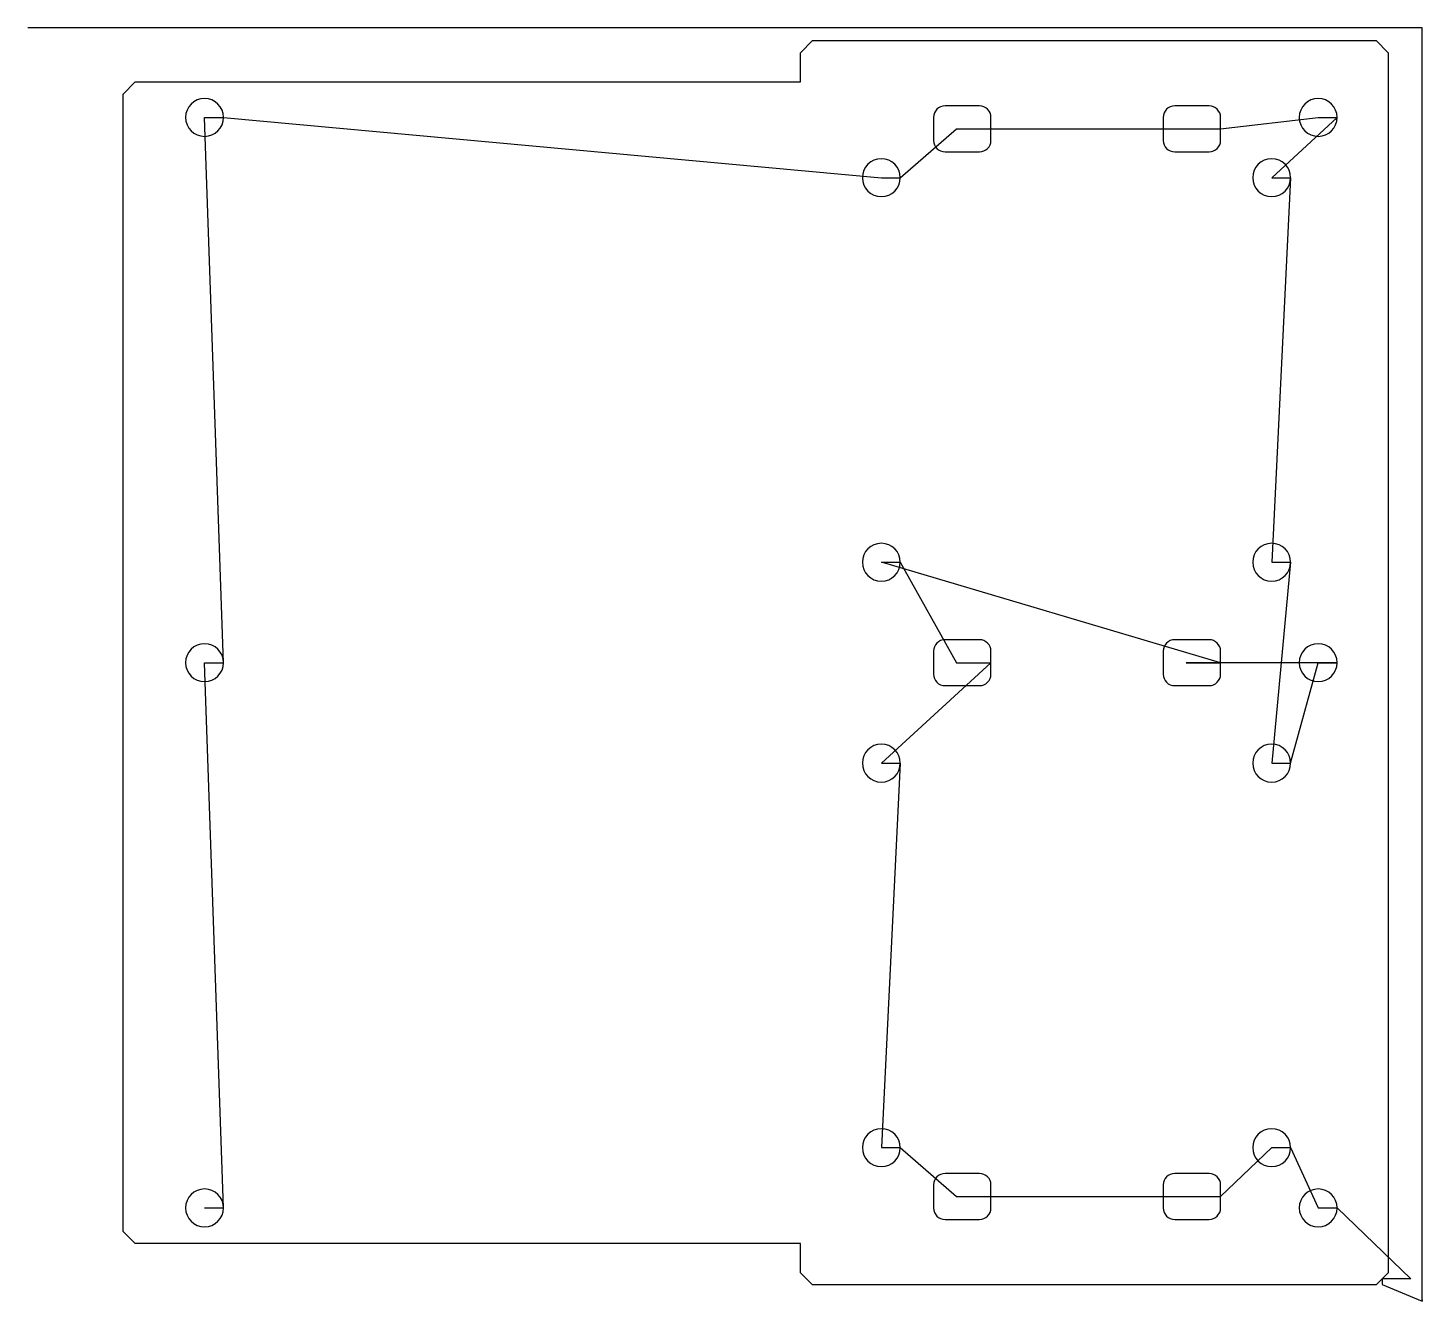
# Model space of a CAD drawing. Header units: metres. Extents: x 0 to 1214, y 0 to 1109.
import ezdxf

# ---------------------------------------------------------------- set-up
doc = ezdxf.new("R2010")
doc.units = ezdxf.units.M

msp = doc.modelspace()

# ---------------------------------------------------------------- linework, layer by layer
at = {"layer": 'TOOL_0'}
for p, q in [((1, 1109.222), (0, 1109.222)), ((1214.382, 1109.222), (1, 1109.222)), ((1214.382, 1), (1214.382, 1109.222)), ((672.873, 1087.615), (683.459, 1098.201)), ((683.459, 1098.201), (1174.287, 1098.201)), ((1174.287, 1098.201), (1184.873, 1087.615)), ((672.873, 1062.201), (672.873, 1087.615)), ((1184.873, 1087.615), (1184.873, 24.787)), ((82.873, 1051.615), (93.459, 1062.201)), ((93.459, 1062.201), (672.873, 1062.201)), ((82.873, 60.787), (82.873, 1051.615)), ((828.873, 1041.201), (798.873, 1041.201)), ((1028.873, 1041.201), (998.873, 1041.201)), ((170.373, 556.201), (153.873, 1031.201)), ((153.873, 1031.201), (170.373, 1031.201)), ((170.373, 1031.201), (743.373, 978.701)), ((759.873, 978.701), (808.873, 1021.201)), ((788.873, 1031.201), (788.873, 1011.201)), ((808.873, 1021.201), (838.873, 1021.201)), ((838.873, 1021.201), (838.873, 1031.201)), ((838.873, 1011.201), (838.873, 1021.201)), ((838.873, 1021.201), (1008.873, 1021.201)), ((988.873, 1031.201), (988.873, 1011.201)), ((1008.873, 1021.201), (1038.873, 1021.201)), ((1038.873, 1021.201), (1038.873, 1031.201)), ((1038.873, 1021.201), (1123.873, 1031.201)), ((1038.873, 1011.201), (1038.873, 1021.201)), ((1140.373, 1031.201), (1083.373, 978.701)), ((1123.873, 1031.201), (1140.373, 1031.201)), ((798.873, 1001.201), (828.873, 1001.201)), ((998.873, 1001.201), (1028.873, 1001.201)), ((743.373, 978.701), (759.873, 978.701)), ((1083.373, 978.701), (1099.873, 978.701)), ((1099.873, 978.701), (1083.373, 643.701)), ((1038.873, 556.201), (743.373, 643.701)), ((743.373, 643.701), (759.873, 643.701)), ((759.873, 643.701), (808.873, 556.201)), ((1083.373, 643.701), (1099.873, 643.701)), ((1099.873, 643.701), (1083.373, 468.701)), ((828.873, 576.201), (798.873, 576.201)), ((1028.873, 576.201), (998.873, 576.201)), ((788.873, 566.201), (788.873, 546.201)), ((838.873, 556.201), (838.873, 566.201)), ((988.873, 566.201), (988.873, 546.201)), ((1038.873, 556.201), (1038.873, 566.201)), ((170.373, 81.201), (153.873, 556.201)), ((153.873, 556.201), (170.373, 556.201)), ((838.873, 556.201), (743.373, 468.701)), ((808.873, 556.201), (838.873, 556.201)), ((838.873, 546.201), (838.873, 556.201)), ((1140.373, 556.201), (1008.873, 556.201)), ((1008.873, 556.201), (1038.873, 556.201)), ((1038.873, 546.201), (1038.873, 556.201)), ((1099.873, 468.701), (1123.873, 556.201)), ((1123.873, 556.201), (1140.373, 556.201)), ((798.873, 536.201), (828.873, 536.201)), ((998.873, 536.201), (1028.873, 536.201)), ((743.373, 468.701), (759.873, 468.701)), ((759.873, 468.701), (743.373, 133.701)), ((1083.373, 468.701), (1099.873, 468.701)), ((743.373, 133.701), (759.873, 133.701)), ((759.873, 133.701), (808.873, 91.201)), ((1038.873, 91.201), (1083.373, 133.701)), ((1083.373, 133.701), (1099.873, 133.701)), ((1099.873, 133.701), (1123.873, 81.201)), ((828.873, 111.201), (798.873, 111.201)), ((1028.873, 111.201), (998.873, 111.201)), ((788.873, 101.201), (788.873, 81.201)), ((838.873, 91.201), (838.873, 101.201)), ((988.873, 101.201), (988.873, 81.201)), ((1038.873, 91.201), (1038.873, 101.201)), ((808.873, 91.201), (838.873, 91.201)), ((838.873, 81.201), (838.873, 91.201)), ((838.873, 91.201), (1008.873, 91.201)), ((1008.873, 91.201), (1038.873, 91.201)), ((1038.873, 81.201), (1038.873, 91.201)), ((153.873, 81.201), (170.373, 81.201)), ((1123.873, 81.201), (1140.373, 81.201)), ((1140.373, 81.201), (1204.58, 19.494)), ((93.459, 50.201), (82.873, 60.787)), ((798.873, 71.201), (828.873, 71.201)), ((998.873, 71.201), (1028.873, 71.201)), ((672.873, 50.201), (93.459, 50.201)), ((672.873, 24.787), (672.873, 50.201)), ((683.459, 14.201), (672.873, 24.787)), ((1184.873, 24.787), (1179.58, 19.494)), ((1174.287, 14.201), (683.459, 14.201)), ((1179.58, 19.494), (1174.287, 14.201)), ((1204.58, 19.494), (1179.58, 19.494)), ((1179.58, 19.494), (1179.58, 14.494)), ((1179.58, 14.494), (1214.382, 0)), ((1214.382, 0), (1214.382, 1)), ((1214.382, 1), (1214.382, 0)), ((1214.382, 0), (1214.382, 1))]:
    msp.add_line(p, q, dxfattribs=at)
for centre, radius, start, end in [((153.873, 1031.201), 16.5, 0, 180), ((1123.873, 1031.201), 16.5, 0, 180), ((798.873, 1031.201), 10, 90, 180), ((828.873, 1031.201), 10, 0, 90), ((998.873, 1031.201), 10, 90, 180), ((1028.873, 1031.201), 10, 0, 90), ((153.873, 1031.201), 16.5, 180, 0), ((1123.873, 1031.201), 16.5, 180, 0), ((798.873, 1011.201), 10, 180, 270), ((828.873, 1011.201), 10, 270, 0), ((998.873, 1011.201), 10, 180, 270), ((1028.873, 1011.201), 10, 270, 0), ((743.373, 978.701), 16.5, 0, 180), ((1083.373, 978.701), 16.5, 0, 180), ((743.373, 978.701), 16.5, 180, 0), ((1083.373, 978.701), 16.5, 180, 0), ((743.373, 643.701), 16.5, 0, 180), ((1083.373, 643.701), 16.5, 0, 180), ((743.373, 643.701), 16.5, 180, 0), ((1083.373, 643.701), 16.5, 180, 0), ((153.873, 556.201), 16.5, 0, 180), ((798.873, 566.201), 10, 90, 180), ((828.873, 566.201), 10, 0, 90), ((998.873, 566.201), 10, 90, 180), ((1028.873, 566.201), 10, 0, 90), ((1123.873, 556.201), 16.5, 0, 180), ((153.873, 556.201), 16.5, 180, 0), ((1123.873, 556.201), 16.5, 180, 0), ((798.873, 546.201), 10, 180, 270), ((828.873, 546.201), 10, 270, 0), ((998.873, 546.201), 10, 180, 270), ((1028.873, 546.201), 10, 270, 0), ((743.373, 468.701), 16.5, 0, 180), ((1083.373, 468.701), 16.5, 0, 180), ((743.373, 468.701), 16.5, 180, 0), ((1083.373, 468.701), 16.5, 180, 0), ((743.373, 133.701), 16.5, 0, 180), ((1083.373, 133.701), 16.5, 0, 180), ((743.373, 133.701), 16.5, 180, 0), ((1083.373, 133.701), 16.5, 180, 0), ((798.873, 101.201), 10, 90, 180), ((828.873, 101.201), 10, 0, 90), ((998.873, 101.201), 10, 90, 180), ((1028.873, 101.201), 10, 0, 90), ((153.873, 81.201), 16.5, 0, 180), ((1123.873, 81.201), 16.5, 0, 180), ((153.873, 81.201), 16.5, 180, 0), ((798.873, 81.201), 10, 180, 270), ((828.873, 81.201), 10, 270, 0), ((998.873, 81.201), 10, 180, 270), ((1028.873, 81.201), 10, 270, 0), ((1123.873, 81.201), 16.5, 180, 0)]:
    msp.add_arc(centre, radius, start, end, dxfattribs=at)

doc.saveas('drawing.dxf')
